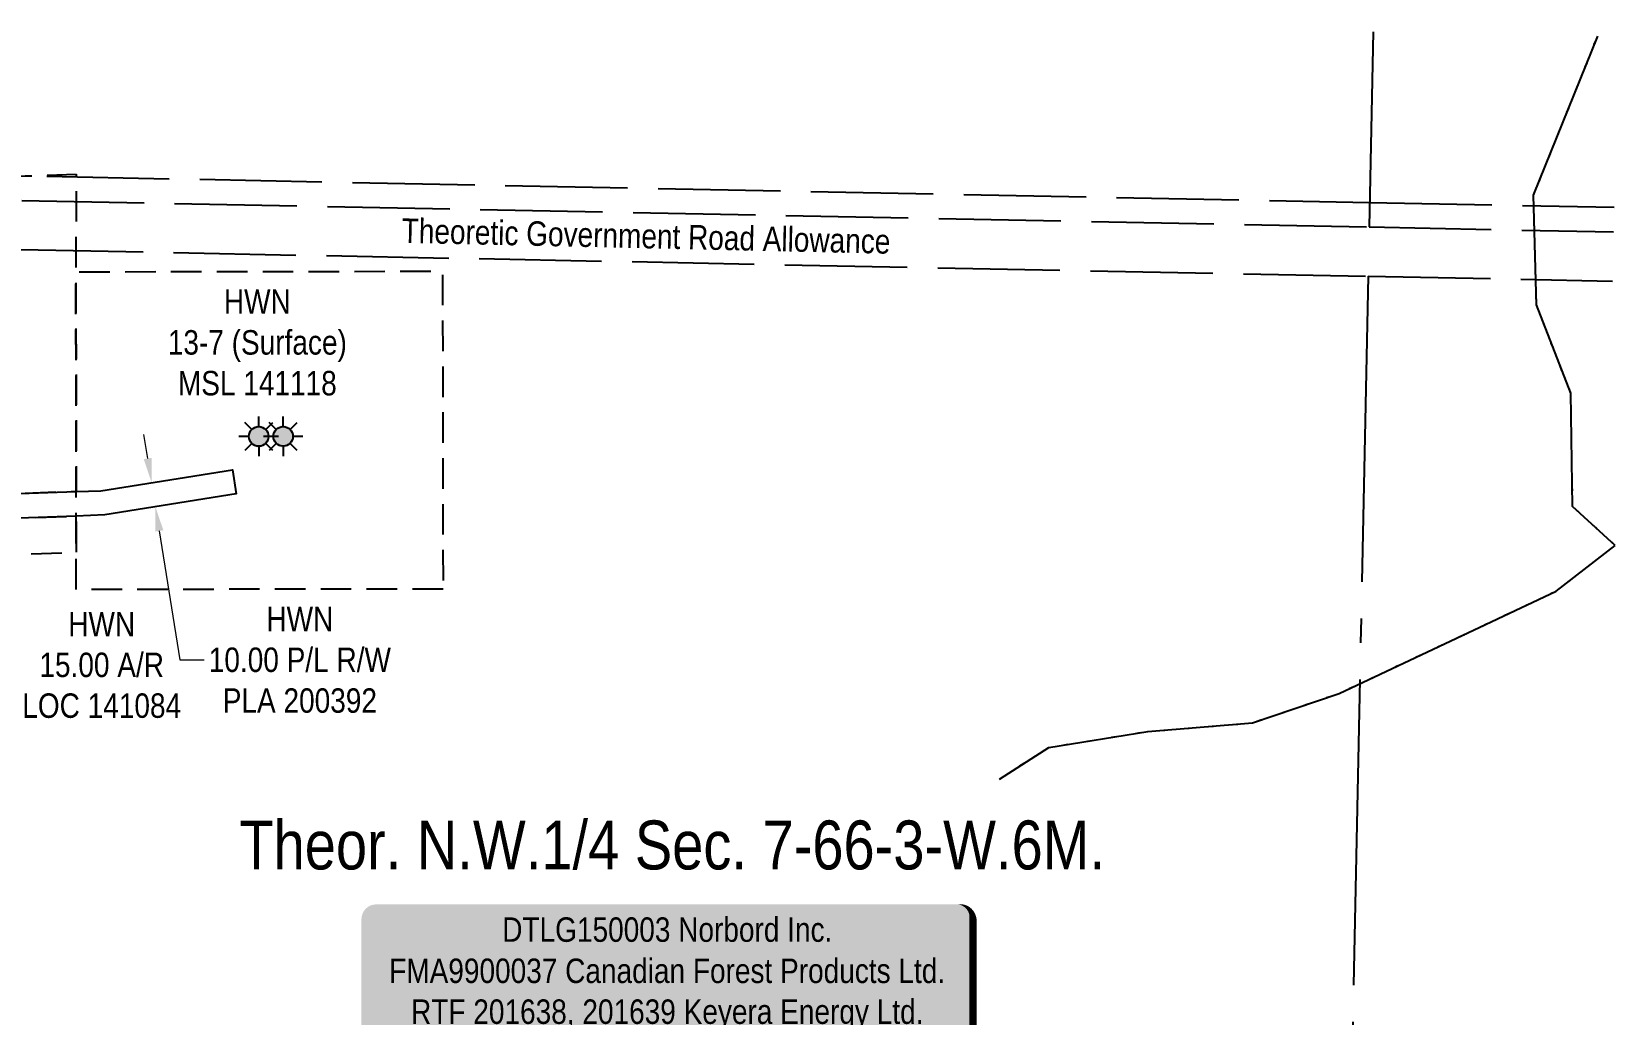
# Model space of a CAD drawing. Extents: x 402981 to 415543, y 6059617 to 6063944.
# Drawn here: x 406616 to 407263, y 6062630 to 6063032 of the extents above; entities that cross this region are included whole.
import ezdxf
from ezdxf.enums import TextEntityAlignment as Align

# ---------------------------------------------------------------- set-up
doc = ezdxf.new("R2010")
doc.units = 0
doc.header["$LTSCALE"] = 5
doc.header["$PDMODE"] = 34
doc.header["$PDSIZE"] = 5
for name, pattern in [('foc-ACCESSROAD', [3.75, 2.5, -1.25]), ('foc-QUARTERLINE', [33, 25, -3, 2, -3]), ('foc-UNSURVEYED', [12.5, 10, -2.5]), ('foc-WHEELTRACKS', [2, 0.4, -1.6])]:
    doc.linetypes.add(name, pattern=pattern)
doc.layers.get('Defpoints').update_dxf_attribs({"color": 9})
for name, color, linetype in [('AS-SURFACE IMPACT', 7, 'Continuous'), ('C-SYMBOL', 7, 'Continuous'), ('F-AR', 190, 'foc-ACCESSROAD'), ('F-RW', 190, 'Continuous'), ('F-WS', 190, 'foc-ACCESSROAD'), ('F-WS-S', 190, 'Continuous'), ('L-QSEC', 8, 'foc-QUARTERLINE'), ('L-ROAD-T', 7, 'Continuous'), ('L-USEC', 7, 'foc-UNSURVEYED'), ('T-WATER-P3', 160, 'foc-WHEELTRACKS')]:
    doc.layers.add(name, color=color, linetype=linetype)
for name, color, linetype, lineweight in [('F-AR-T', 190, 'Continuous', 9), ('F-RW-T', 190, 'Continuous', 9), ('F-WS-T', 190, 'Continuous', 9)]:
    doc.layers.add(name, color=color, linetype=linetype, lineweight=lineweight)
doc.styles.add('175L', font='ARIALN.TTF', dxfattribs={"height": 20})
doc.styles.add('80', font='ARIALN.TTF', dxfattribs={"height": 10})
doc.styles.add('80CG', font='ARIALN.TTF', dxfattribs={"height": 10})
doc.styles.add('80L', font='ARIALN.TTF', dxfattribs={"height": 10})
doc.styles.add('foc-LtypeFont', font='ARIALN.TTF', dxfattribs={"height": 7.35})
doc.linetypes.add('foc-TOPO-flowdirection-NOLINE', pattern='A,0,[">",foc-LtypeFont,S=0.3,R=0,X=0,Y=-0.945],-20,[">",foc-LtypeFont,S=0.3,R=0,X=0,Y=-0.945],0', length=20)
doc.dimstyles.new('Compass 5 000', dxfattribs={"dimscale": 5, "dimtxt": 9, "dimasz": 2, "dimexe": 0.2, "dimexo": 0.0625, "dimgap": 0.5, "dimtad": 0, "dimtih": 1, "dimtoh": 1, "dimzin": 0, "dimdsep": 46, "dimtxsty": '80CG', "dimcen": 0.1, "dimse1": 1, "dimse2": 1, "dimclrd": 256, "dimclrt": 256, "dimaunit": 1, "dimadec": 4, "dimazin": 0, "dimtfac": 0.06, "dimtofl": 0, "dimtmove": 0, "dimatfit": 1, "dimfxl": 0.2, "dimtolj": 1, "dimtzin": 0, "dimlwd": -1, "dimarcsym": 0})

# ---------------------------------------------------------------- blocks, each defined once
blk = doc.blocks.new('*D542')
at = {"layer": 'Defpoints', "color": 0, "transparency": 16777216}
for p in [(406561.14, 6062831.12), (406598.61, 6062817.44), (406561.67, 6062816.14)]:
    blk.add_point(p, dxfattribs=at)
at = {"layer": 'F-AR-T', "transparency": 16777216}
for p, q in [((406597.73, 6062842.42), (406597.38, 6062852.41)), ((406598.96, 6062807.45), (406600.19, 6062772.77)), ((406600.19, 6062772.77), (406610.19, 6062772.77))]:
    blk.add_line(p, q, dxfattribs=at)
for points in [[(406599.4, 6062842.48), (406596.07, 6062842.36), (406598.08, 6062832.42)], [(406600.63, 6062807.5), (406597.3, 6062807.39), (406598.61, 6062817.44)]]:
    blk.add_solid(points, dxfattribs=at)
at = {"layer": 'F-AR-T', "transparency": 16777216, "insert": (406644.48, 6062772.77), "char_height": 10, "attachment_point": 5, "style": '80CG'}
blk.add_mtext('\\A1;HWN\\P15.00 A/R\\PLOC 141084', dxfattribs=at)
blk = doc.blocks.new('*U665')
h = blk.add_hatch(color=255)
edge = h.paths.add_edge_path()
edge.add_line((-119, -37), (119, -37))
edge.add_arc((119, -31), 6, 270, 360)
edge.add_line((125, -31), (125, 29.5))
edge.add_arc((119, 29.5), 6, 0, 90)
edge.add_line((119, 35.5), (-119, 35.5))
edge.add_arc((-119, 29.5), 6, 90, 180)
edge.add_line((-125, 29.5), (-125, -31))
edge.add_arc((-119, -31), 6, 180, 270)
at = {"color": 44, "flags": 128}
blk.add_lwpolyline([(-119, -37, 3, 3, 0), (119, -37, 3, 3, 0.414214), (125, -31, 3, 3, 0), (125, 29.5, 3, 0, 0.414214), (119, 35.5, 0, 0, 0), (-119, 35.5, 0, 0, 0.414214), (-125, 29.5, 0, 0, 0), (-125, -31, 0, 3, 0.414214)], format="xyseb", close=True, dxfattribs=at)
at = {"color": 44, "style": '80'}
blk.add_attdef('ENTER_TEXT_001', (-35.99, -5), '', height=10, dxfattribs=at)
blk = doc.blocks.new('GAS')
h = blk.add_hatch(color=255)
h.dxf.hatch_style = 1
edge = h.paths.add_edge_path()
edge.add_arc((0, 0), 0.9, 0, 360)
for p, q in [((0, 0.81), (0, 1.62)), ((-0.81, 0), (-1.62, 0)), ((-0.57, 0.57), (-1.14, 1.14)), ((0.57, 0.57), (1.14, 1.14)), ((1.62, 0), (0.81, 0)), ((-0.57, -0.57), (-1.14, -1.14)), ((0, -0.81), (0, -1.62)), ((1.14, -1.14), (0.57, -0.57))]:
    blk.add_line(p, q)
blk.add_circle((0, 0), 0.8)
blk = doc.blocks.new('*D799')
at = {"layer": 'Defpoints', "color": 0, "transparency": 16777216}
for p in [(406659.47, 6062846.49), (406661.04, 6062836.63), (406666.46, 6062837.49)]:
    blk.add_point(p, dxfattribs=at)
at = {"layer": 'F-RW-T', "transparency": 16777216}
for p, q in [((406663.32, 6062857.23), (406661.75, 6062867.1)), ((406668.03, 6062827.61), (406676.42, 6062774.85)), ((406676.42, 6062774.85), (406686.42, 6062774.85))]:
    blk.add_line(p, q, dxfattribs=at)
for points in [[(406664.97, 6062857.49), (406661.68, 6062856.96), (406664.89, 6062847.35)], [(406669.68, 6062827.87), (406666.39, 6062827.35), (406666.46, 6062837.49)]]:
    blk.add_solid(points, dxfattribs=at)
at = {"layer": 'F-RW-T', "transparency": 16777216, "insert": (406725.51, 6062774.85), "char_height": 10, "attachment_point": 5, "style": '80CG'}
blk.add_mtext('\\A1;HWN\\P10.00 P/L R/W\\PPLA 200392', dxfattribs=at)

msp = doc.modelspace()

# ---------------------------------------------------------------- linework, layer by layer
at = {"layer": 'F-AR', "flags": 128}
msp.add_lwpolyline([(406404.791, 6062734.998), (406402.904, 6062713.766), (406383.718, 6062736.868), (406397.515, 6062748.469), (406412.824, 6062761.339), (406492.962, 6062828.717), (406517.281, 6062829.575), (406634.073, 6062833.693), (406634.091, 6062818.69), (406498.656, 6062813.915), (406422.402, 6062749.804), (406407.093, 6062736.933), (406404.791, 6062734.998)], close=True, dxfattribs=at)
at = {"layer": 'F-RW'}
msp.add_lwpolyline([(406510.623, 6062839.343), (406634.058, 6062843.697), (406644.163, 6062844.054), (406697.947, 6062852.606), (406699.515, 6062842.744), (406645.731, 6062834.192), (406634.073, 6062833.693), (406517.281, 6062829.575)], dxfattribs=at)
at = {"layer": 'F-WS', "flags": 128}
for points in [[(406419.266, 6062836.194), (406415.036, 6062836.056), (406419.261, 6062901.302), (406419.258, 6062946.437), (406419.257, 6062966.13), (406613.215, 6062972.764), (406634.048, 6062973.485), (406634.045, 6062972.352), (406633.97, 6062948.566), (406633.95, 6062942.186), (406633.923, 6062933.572), (406634.058, 6062843.697), (406510.623, 6062839.344), (406495.638, 6062838.816), (406489.165, 6062838.588), (406451.93, 6062837.309), (406419.266, 6062836.194)], [(406784.044, 6062803.857), (406634.109, 6062803.639), (406634.091, 6062818.69), (406634.073, 6062833.693), (406634.058, 6062843.697), (406633.923, 6062933.572), (406783.866, 6062933.801), (406783.869, 6062931.384), (406783.893, 6062913.652), (406784.044, 6062803.857)]]:
    msp.add_lwpolyline(points, close=True, dxfattribs=at)
at = {"layer": 'L-QSEC'}
for p, q in [((407164.353, 6063031.748), (407162.712, 6062951.883)), ((407162.299, 6062931.767), (407145.785, 6062127.609))]:
    msp.add_line(p, q, dxfattribs=at)
at = {"layer": 'L-USEC'}
for p, q in [((406372.105, 6062977.54), (407162.918, 6062961.924)), ((406361.857, 6062967.698), (407162.696, 6062951.884)), ((407162.918, 6062961.924), (407262.899, 6062959.949)), ((406361.44, 6062947.582), (407162.299, 6062931.767)), ((407162.696, 6062951.884), (407262.693, 6062949.909)), ((407162.299, 6062931.767), (407262.28, 6062929.793))]:
    msp.add_line(p, q, dxfattribs=at)
at = {"layer": 'T-WATER-P3', "flags": 128}
for points in [[(407263.389, 6062821.688), (407245.91, 6062837.587), (407245.235, 6062883.9), (407231.142, 6062920.024), (407229.925, 6062964.858), (407256.21, 6063029.934)], [(407011.542, 6062726.071), (407031.7, 6062739.075), (407072.243, 6062745.62), (407115.004, 6062749.146), (407150.442, 6062761.182), (407239.258, 6062803.03), (407263.389, 6062821.688)]]:
    msp.add_lwpolyline(points, dxfattribs=at)
at = {"layer": 'T-WATER-P3', "linetype": 'foc-TOPO-flowdirection-NOLINE', "flags": 128}
for points in [[(407263.389, 6062821.688), (407245.91, 6062837.587), (407245.235, 6062883.9), (407231.142, 6062920.024), (407229.925, 6062964.858), (407256.21, 6063029.934)], [(407011.542, 6062726.071), (407031.7, 6062739.075), (407072.243, 6062745.62), (407115.004, 6062749.146), (407150.442, 6062761.182), (407239.258, 6062803.03), (407263.389, 6062821.688)]]:
    msp.add_lwpolyline(points, dxfattribs=at)

# ---------------------------------------------------------------- block references
at = {"layer": 'AS-SURFACE IMPACT'}
ref = msp.add_blockref('*U665', (406875.7, 6062639.391), dxfattribs=at)
ref.add_attrib('ENTER_TEXT_001', 'DTLG150003 Norbord Inc.', (406808.262, 6062659.585), dxfattribs={"layer": '0', "color": 44, "height": 10, "style": '80'})
ref.add_attrib('ENTER_TEXT_002', 'FMA9900037 Canadian Forest Products Ltd.', (406762.034, 6062642.741), dxfattribs={"layer": '0', "color": 44, "height": 10, "style": '80'})
ref.add_attrib('ENTER_TEXT_003', 'RTF 201638, 201639 Keyera Energy Ltd.', (406770.983, 6062626.034), dxfattribs={"layer": '0', "color": 44, "height": 10, "style": '80'})
ref.add_attrib('ENTER_TEXT_004', 'TPA 979 DALLAS STEWART BENNETT', (406771.908, 6062609.19), dxfattribs={"layer": '0', "color": 44, "height": 10, "style": '80'})
at = {"layer": 'F-WS-S', "xscale": 5.000000000000001, "yscale": 5.000000000000001, "zscale": 5.000000000000001}
for p in [(406708.691, 6062866.237), (406718.682, 6062866.254)]:
    msp.add_blockref('GAS', p, dxfattribs=at)

# ---------------------------------------------------------------- texts
at = {"layer": 'C-SYMBOL', "color": 3, "style": '175L'}
msp.add_text('Theor. N.W.1/4 Sec. 7-66-3-W.6M.', height=20, dxfattribs=at).set_placement((406877.744, 6062683.192), align=Align.BOTTOM_CENTER)
at = {"layer": 'F-WS-T', "insert": (406708.121, 6062904.633), "char_height": 10, "attachment_point": 5, "style": '80CG'}
msp.add_mtext('\\A1;HWN\\P13-7 (Surface)\\PMSL 141118', dxfattribs=at)

# ---------------------------------------------------------------- dimensions: what is measured, and where the dimension line sits
at = {"layer": 'F-AR-T'}
dim = msp.add_linear_dim(base=(406598.612, 6062817.439), p1=(406561.14, 6062831.121), p2=(406561.668, 6062816.136), angle=272.019319, text='HWN\\P15.00 A/R\\PLOC 141084', dimstyle='Compass 5 000', dxfattribs=at)
dim.commit()
dim.dimension.update_dxf_attribs({"geometry": '*D542', "text_midpoint": (406644.477, 6062772.771), "dimtype": 161})
at = {"layer": 'F-RW-T'}
dim = msp.add_linear_dim(base=(406666.463, 6062837.489), p1=(406659.47, 6062846.488), p2=(406661.038, 6062836.626), angle=279.034411, text='HWN\\P10.00 P/L R/W\\PPLA 200392', dimstyle='Compass 5 000', dxfattribs=at)
dim.commit()
dim.dimension.update_dxf_attribs({"geometry": '*D799', "text_midpoint": (406725.509, 6062774.847), "dimtype": 161})

# ---------------------------------------------------------------- next in the draw order: texts
at = {"layer": 'L-ROAD-T', "insert": (406867.185, 6062953.176), "char_height": 9.99581, "width": 200.04363, "attachment_point": 2, "rotation": 358.712285, "style": '80L', "bg_fill": 3, "box_fill_scale": 1.15, "bg_fill_color": 256, "bg_fill_true_color": 256, "bg_fill_transparency": 0}
msp.add_mtext('Theoretic Government Road Allowance', dxfattribs=at)

doc.saveas('drawing.dxf')
